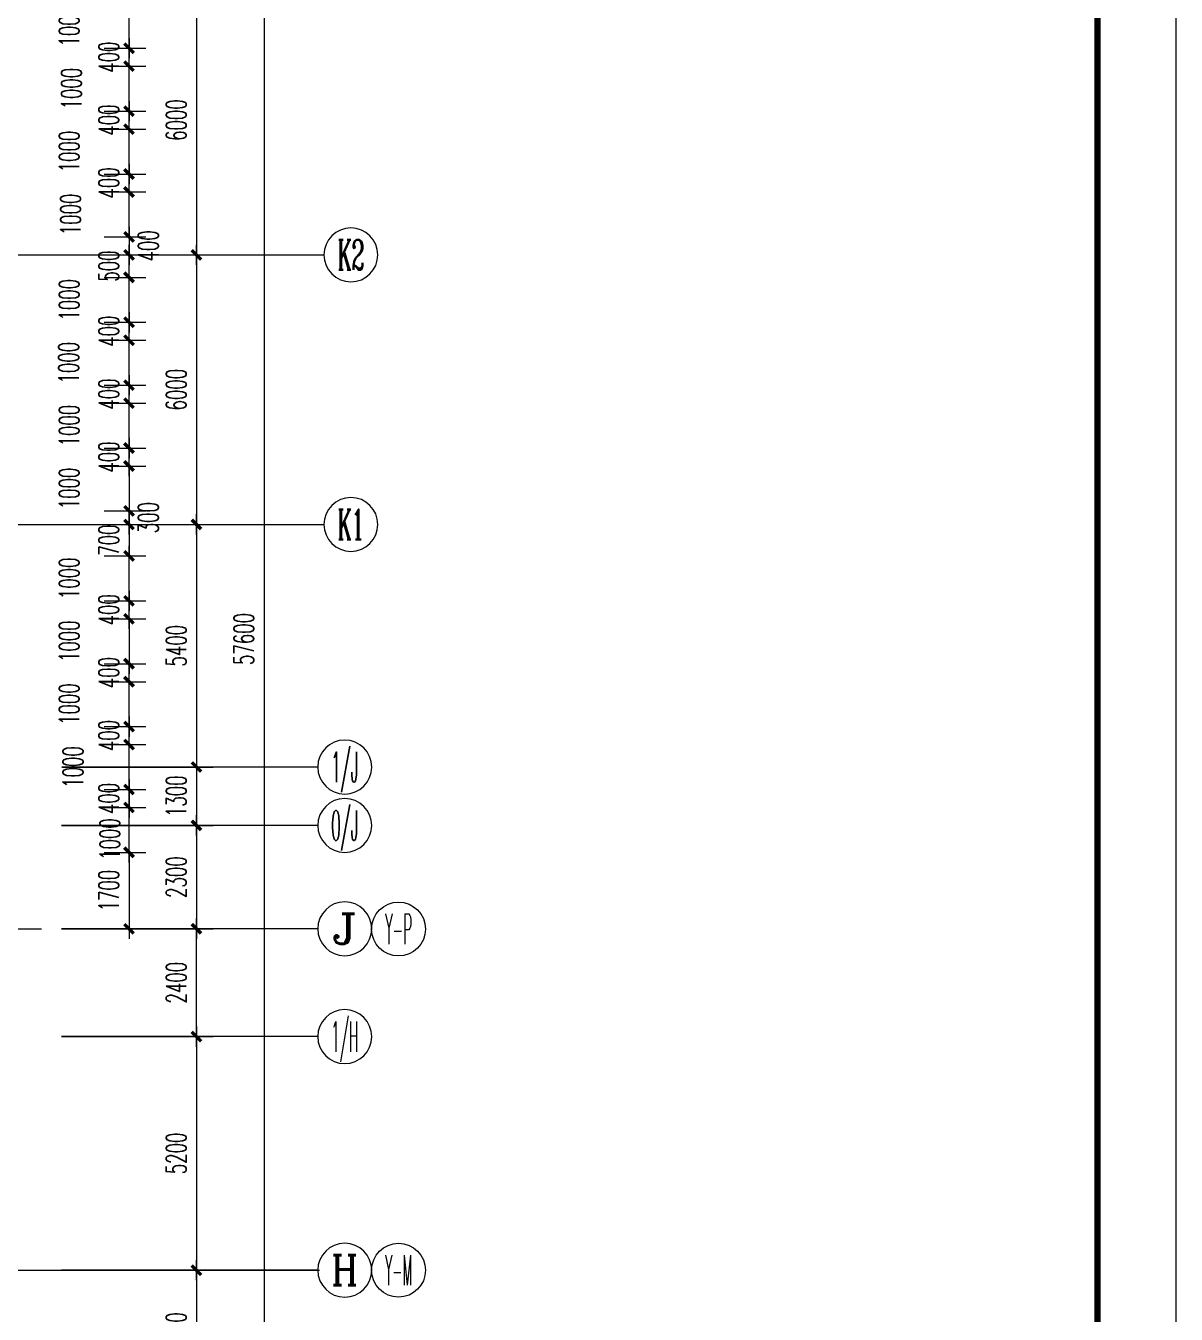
# Model space of a CAD drawing. Extents: x 1575758 to 1999219, y -897052 to -636879.
# Drawn here: x 1830364 to 1855965, y -807352 to -778672 of the extents above; entities that cross this region are included whole.
import ezdxf
from ezdxf.enums import TextEntityAlignment as Align

# ---------------------------------------------------------------- set-up
doc = ezdxf.new("R2010")
doc.units = 0
doc.header["$LTSCALE"] = 1500
doc.header["$MEASUREMENT"] = 0
doc.layers.get('0').update_dxf_attribs({"linetype": 'CONTINUOUS', "lineweight": 5})
doc.layers.get('DEFPOINTS').update_dxf_attribs({"linetype": 'CONTINUOUS', "lineweight": 5})
for name, color, linetype, lineweight in [('AXIS', 7, 'CONTINUOUS', 5), ('AXIS_TEXT', 7, 'CONTINUOUS', 5), ('PUB_DIM', 7, 'CONTINUOUS', 5)]:
    doc.layers.add(name, color=color, linetype=linetype, lineweight=lineweight)
doc.styles.add('COMPLEX', font='COMPLEX')
doc.styles.add('DIM_FONT', font='romans.shx', dxfattribs={"width": 0.6})
doc.dimstyles.new('NORMAL', dxfattribs={"dimscale": 1.5, "dimtxt": 300, "dimasz": 1, "dimexe": 250, "dimexo": 300, "dimgap": 150, "dimtad": 1, "dimdec": 0, "dimdsep": 46, "dimtxsty": 'DIM_FONT', "dimblk1": '_DIMX', "dimblk2": '_DIMX', "dimsah": 1, "dimcen": 2.5, "dimdle": 0.3, "dimclrd": 256, "dimclre": 256, "dimclrt": 256, "dimadec": 0, "dimazin": 0, "dimtfac": 1, "dimtdec": 0, "dimtix": 1, "dimtmove": 2, "dimatfit": 3, "dimldrblk": '_DIMX', "dimfxl": 1, "dimtvp": 1, "dimtolj": 1, "dimtzin": 0, "dimlwd": -1, "dimlwe": -1, "dimarcsym": 0})

# ---------------------------------------------------------------- blocks, each defined once
blk = doc.blocks.new('_AXISO')
blk.add_circle((0, 0), 0.5)
at = {"layer": 'AXIS_TEXT', "style": 'COMPLEX', "width": 1.041667}
blk.add_attdef('A', text='', height=0.56, dxfattribs=at).set_placement((-0.25, -0.28), (0.25, -0.28), align=Align.FIT)
blk = doc.blocks.new('_DIMX')
blk.add_line((-150, 0), (150, 0))
at = {"const_width": 50}
blk.add_lwpolyline([(-70, -70), (70, 70)], dxfattribs=at)
blk = doc.blocks.new('*D1824')
at = {"layer": 'DEFPOINTS', "color": 0, "lineweight": 5}
for p in [(1830862, -777772), (1830862, -783772), (1834162, -783772)]:
    blk.add_point(p, dxfattribs=at)
at = {"layer": 'PUB_DIM'}
for p, q in [((1831312, -777772), (1834537, -777772)), ((1834162, -777774), (1834162, -783771)), ((1831312, -783772), (1834537, -783772))]:
    blk.add_line(p, q, dxfattribs=at)
at = {"layer": 'PUB_DIM', "xscale": 1.5, "yscale": 1.5, "zscale": 1.5}
for p, rotation in [((1834162, -777772), 90), ((1834162, -783772), 270)]:
    blk.add_blockref('_DIMX', p, dxfattribs=dict(at, rotation=rotation))
at = {"layer": 'PUB_DIM', "insert": (1833712, -780772), "char_height": 450, "attachment_point": 5, "rotation": 90, "style": 'DIM_FONT'}
blk.add_mtext('\\A1;6000', dxfattribs=at)
blk = doc.blocks.new('*D1825')
at = {"layer": 'DEFPOINTS', "color": 0, "lineweight": 5}
for p in [(1830862, -783772), (1830862, -789772), (1834162, -789772)]:
    blk.add_point(p, dxfattribs=at)
at = {"layer": 'PUB_DIM'}
for p, q in [((1831312, -783772), (1834537, -783772)), ((1834162, -783774), (1834162, -789771)), ((1831312, -789772), (1834537, -789772))]:
    blk.add_line(p, q, dxfattribs=at)
at = {"layer": 'PUB_DIM', "xscale": 1.5, "yscale": 1.5, "zscale": 1.5}
for p, rotation in [((1834162, -783772), 90), ((1834162, -789772), 270)]:
    blk.add_blockref('_DIMX', p, dxfattribs=dict(at, rotation=rotation))
at = {"layer": 'PUB_DIM', "insert": (1833712, -786772), "char_height": 450, "attachment_point": 5, "rotation": 90, "style": 'DIM_FONT'}
blk.add_mtext('\\A1;6000', dxfattribs=at)
blk = doc.blocks.new('*D1826')
at = {"layer": 'DEFPOINTS', "color": 0, "lineweight": 5}
for p in [(1830862, -789772), (1830862, -795172), (1834162, -795172)]:
    blk.add_point(p, dxfattribs=at)
at = {"layer": 'PUB_DIM'}
for p, q in [((1831312, -789772), (1834537, -789772)), ((1834162, -789774), (1834162, -795171)), ((1831312, -795172), (1834537, -795172))]:
    blk.add_line(p, q, dxfattribs=at)
at = {"layer": 'PUB_DIM', "xscale": 1.5, "yscale": 1.5, "zscale": 1.5}
for p, rotation in [((1834162, -789772), 90), ((1834162, -795172), 270)]:
    blk.add_blockref('_DIMX', p, dxfattribs=dict(at, rotation=rotation))
at = {"layer": 'PUB_DIM', "insert": (1833712, -792472), "char_height": 450, "attachment_point": 5, "rotation": 90, "style": 'DIM_FONT'}
blk.add_mtext('\\A1;5400', dxfattribs=at)
blk = doc.blocks.new('*D1837')
at = {"layer": 'DEFPOINTS', "color": 0, "lineweight": 5}
for p in [(1831662, -795672), (1832662, -795672), (1831662, -796072)]:
    blk.add_point(p, dxfattribs=at)
at = {"layer": 'PUB_DIM'}
for p, q in [((1832112, -795672), (1833037, -795672)), ((1832662, -795671), (1832662, -795669)), ((1832662, -796072), (1832662, -795672)), ((1832112, -796072), (1833037, -796072)), ((1832662, -796074), (1832662, -796075))]:
    blk.add_line(p, q, dxfattribs=at)
at = {"layer": 'PUB_DIM', "xscale": 1.5, "yscale": 1.5, "zscale": 1.5}
for p, rotation in [((1832662, -795672), 270), ((1832662, -796072), 90)]:
    blk.add_blockref('_DIMX', p, dxfattribs=dict(at, rotation=rotation))
at = {"layer": 'PUB_DIM', "insert": (1832212, -795872), "char_height": 450, "attachment_point": 5, "rotation": 90, "style": 'DIM_FONT'}
blk.add_mtext('\\A1;400', dxfattribs=at)
blk = doc.blocks.new('*D1838')
at = {"layer": 'DEFPOINTS', "color": 0, "lineweight": 5}
for p in [(1831662, -794672), (1832662, -794672), (1831662, -795672)]:
    blk.add_point(p, dxfattribs=at)
at = {"layer": 'PUB_DIM'}
for p, q in [((1832112, -794672), (1833037, -794672)), ((1832662, -795671), (1832662, -794674)), ((1832112, -795672), (1833037, -795672))]:
    blk.add_line(p, q, dxfattribs=at)
at = {"layer": 'PUB_DIM', "xscale": 1.5, "yscale": 1.5, "zscale": 1.5}
for p, rotation in [((1832662, -794672), 90), ((1832662, -795672), 270)]:
    blk.add_blockref('_DIMX', p, dxfattribs=dict(at, rotation=rotation))
at = {"layer": 'PUB_DIM', "insert": (1831413, -795172), "char_height": 450, "attachment_point": 5, "rotation": 90, "style": 'DIM_FONT'}
blk.add_mtext('\\A1;1000', dxfattribs=at)
blk = doc.blocks.new('*D1839')
at = {"layer": 'DEFPOINTS', "color": 0, "lineweight": 5}
for p in [(1831662, -794272), (1832662, -794272), (1831662, -794672)]:
    blk.add_point(p, dxfattribs=at)
at = {"layer": 'PUB_DIM'}
for p, q in [((1832112, -794272), (1833037, -794272)), ((1832662, -794271), (1832662, -794269)), ((1832662, -794672), (1832662, -794272)), ((1832112, -794672), (1833037, -794672)), ((1832662, -794674), (1832662, -794675))]:
    blk.add_line(p, q, dxfattribs=at)
at = {"layer": 'PUB_DIM', "xscale": 1.5, "yscale": 1.5, "zscale": 1.5}
for p, rotation in [((1832662, -794272), 270), ((1832662, -794672), 90)]:
    blk.add_blockref('_DIMX', p, dxfattribs=dict(at, rotation=rotation))
at = {"layer": 'PUB_DIM', "insert": (1832212, -794472), "char_height": 450, "attachment_point": 5, "rotation": 90, "style": 'DIM_FONT'}
blk.add_mtext('\\A1;400', dxfattribs=at)
blk = doc.blocks.new('*D1840')
at = {"layer": 'DEFPOINTS', "color": 0, "lineweight": 5}
for p in [(1831662, -793272), (1832662, -793272), (1831662, -794272)]:
    blk.add_point(p, dxfattribs=at)
at = {"layer": 'PUB_DIM'}
for p, q in [((1832112, -793272), (1833037, -793272)), ((1832662, -794271), (1832662, -793274)), ((1832112, -794272), (1833037, -794272))]:
    blk.add_line(p, q, dxfattribs=at)
at = {"layer": 'PUB_DIM', "xscale": 1.5, "yscale": 1.5, "zscale": 1.5}
for p, rotation in [((1832662, -793272), 90), ((1832662, -794272), 270)]:
    blk.add_blockref('_DIMX', p, dxfattribs=dict(at, rotation=rotation))
at = {"layer": 'PUB_DIM', "insert": (1831330, -793772), "char_height": 450, "attachment_point": 5, "rotation": 90, "style": 'DIM_FONT'}
blk.add_mtext('\\A1;1000', dxfattribs=at)
blk = doc.blocks.new('*D1841')
at = {"layer": 'DEFPOINTS', "color": 0, "lineweight": 5}
for p in [(1831662, -792872), (1832662, -792872), (1831662, -793272)]:
    blk.add_point(p, dxfattribs=at)
at = {"layer": 'PUB_DIM'}
for p, q in [((1832112, -792872), (1833037, -792872)), ((1832662, -792871), (1832662, -792869)), ((1832662, -793272), (1832662, -792872)), ((1832112, -793272), (1833037, -793272)), ((1832662, -793274), (1832662, -793275))]:
    blk.add_line(p, q, dxfattribs=at)
at = {"layer": 'PUB_DIM', "xscale": 1.5, "yscale": 1.5, "zscale": 1.5}
for p, rotation in [((1832662, -792872), 270), ((1832662, -793272), 90)]:
    blk.add_blockref('_DIMX', p, dxfattribs=dict(at, rotation=rotation))
at = {"layer": 'PUB_DIM', "insert": (1832212, -793072), "char_height": 450, "attachment_point": 5, "rotation": 90, "style": 'DIM_FONT'}
blk.add_mtext('\\A1;400', dxfattribs=at)
blk = doc.blocks.new('*D1842')
at = {"layer": 'DEFPOINTS', "color": 0, "lineweight": 5}
for p in [(1831662, -791472), (1832662, -791472), (1831662, -791872)]:
    blk.add_point(p, dxfattribs=at)
at = {"layer": 'PUB_DIM'}
for p, q in [((1832112, -791472), (1833037, -791472)), ((1832662, -791471), (1832662, -791469)), ((1832662, -791872), (1832662, -791472)), ((1832112, -791872), (1833037, -791872)), ((1832662, -791874), (1832662, -791875))]:
    blk.add_line(p, q, dxfattribs=at)
at = {"layer": 'PUB_DIM', "xscale": 1.5, "yscale": 1.5, "zscale": 1.5}
for p, rotation in [((1832662, -791472), 270), ((1832662, -791872), 90)]:
    blk.add_blockref('_DIMX', p, dxfattribs=dict(at, rotation=rotation))
at = {"layer": 'PUB_DIM', "insert": (1832212, -791672), "char_height": 450, "attachment_point": 5, "rotation": 90, "style": 'DIM_FONT'}
blk.add_mtext('\\A1;400', dxfattribs=at)
blk = doc.blocks.new('*D1843')
at = {"layer": 'DEFPOINTS', "color": 0, "lineweight": 5}
for p in [(1831662, -790472), (1832662, -790472), (1831662, -791472)]:
    blk.add_point(p, dxfattribs=at)
at = {"layer": 'PUB_DIM'}
for p, q in [((1832112, -790472), (1833037, -790472)), ((1832662, -791471), (1832662, -790474)), ((1832112, -791472), (1833037, -791472))]:
    blk.add_line(p, q, dxfattribs=at)
at = {"layer": 'PUB_DIM', "xscale": 1.5, "yscale": 1.5, "zscale": 1.5}
for p, rotation in [((1832662, -790472), 90), ((1832662, -791472), 270)]:
    blk.add_blockref('_DIMX', p, dxfattribs=dict(at, rotation=rotation))
at = {"layer": 'PUB_DIM', "insert": (1831330, -790972), "char_height": 450, "attachment_point": 5, "rotation": 90, "style": 'DIM_FONT'}
blk.add_mtext('\\A1;1000', dxfattribs=at)
blk = doc.blocks.new('*D1844')
at = {"layer": 'DEFPOINTS', "color": 0, "lineweight": 5}
for p in [(1831662, -789472), (1832662, -789472), (1831662, -789772)]:
    blk.add_point(p, dxfattribs=at)
at = {"layer": 'PUB_DIM'}
for p, q in [((1832112, -789472), (1833037, -789472)), ((1832662, -789471), (1832662, -789469)), ((1832662, -789772), (1832662, -789472)), ((1832112, -789772), (1833037, -789772)), ((1832662, -789774), (1832662, -789775))]:
    blk.add_line(p, q, dxfattribs=at)
at = {"layer": 'PUB_DIM', "xscale": 1.5, "yscale": 1.5, "zscale": 1.5}
for p, rotation in [((1832662, -789472), 270), ((1832662, -789772), 90)]:
    blk.add_blockref('_DIMX', p, dxfattribs=dict(at, rotation=rotation))
at = {"layer": 'PUB_DIM', "insert": (1833094, -789622), "char_height": 450, "attachment_point": 5, "rotation": 90, "style": 'DIM_FONT'}
blk.add_mtext('\\A1;300', dxfattribs=at)
blk = doc.blocks.new('*D1845')
at = {"layer": 'DEFPOINTS', "color": 0, "lineweight": 5}
for p in [(1831662, -788072), (1832662, -788072), (1831662, -788472)]:
    blk.add_point(p, dxfattribs=at)
at = {"layer": 'PUB_DIM'}
for p, q in [((1832112, -788072), (1833037, -788072)), ((1832662, -788071), (1832662, -788069)), ((1832662, -788472), (1832662, -788072)), ((1832112, -788472), (1833037, -788472)), ((1832662, -788474), (1832662, -788475))]:
    blk.add_line(p, q, dxfattribs=at)
at = {"layer": 'PUB_DIM', "xscale": 1.5, "yscale": 1.5, "zscale": 1.5}
for p, rotation in [((1832662, -788072), 270), ((1832662, -788472), 90)]:
    blk.add_blockref('_DIMX', p, dxfattribs=dict(at, rotation=rotation))
at = {"layer": 'PUB_DIM', "insert": (1832212, -788272), "char_height": 450, "attachment_point": 5, "rotation": 90, "style": 'DIM_FONT'}
blk.add_mtext('\\A1;400', dxfattribs=at)
blk = doc.blocks.new('*D1846')
at = {"layer": 'DEFPOINTS', "color": 0, "lineweight": 5}
for p in [(1831662, -787072), (1832662, -787072), (1831662, -788072)]:
    blk.add_point(p, dxfattribs=at)
at = {"layer": 'PUB_DIM'}
for p, q in [((1832112, -787072), (1833037, -787072)), ((1832662, -788071), (1832662, -787074)), ((1832112, -788072), (1833037, -788072))]:
    blk.add_line(p, q, dxfattribs=at)
at = {"layer": 'PUB_DIM', "xscale": 1.5, "yscale": 1.5, "zscale": 1.5}
for p, rotation in [((1832662, -787072), 90), ((1832662, -788072), 270)]:
    blk.add_blockref('_DIMX', p, dxfattribs=dict(at, rotation=rotation))
at = {"layer": 'PUB_DIM', "insert": (1831330, -787572), "char_height": 450, "attachment_point": 5, "rotation": 90, "style": 'DIM_FONT'}
blk.add_mtext('\\A1;1000', dxfattribs=at)
blk = doc.blocks.new('*D1847')
at = {"layer": 'DEFPOINTS', "color": 0, "lineweight": 5}
for p in [(1831662, -786672), (1832662, -786672), (1831662, -787072)]:
    blk.add_point(p, dxfattribs=at)
at = {"layer": 'PUB_DIM'}
for p, q in [((1832112, -786672), (1833037, -786672)), ((1832662, -786671), (1832662, -786669)), ((1832662, -787072), (1832662, -786672)), ((1832112, -787072), (1833037, -787072)), ((1832662, -787074), (1832662, -787075))]:
    blk.add_line(p, q, dxfattribs=at)
at = {"layer": 'PUB_DIM', "xscale": 1.5, "yscale": 1.5, "zscale": 1.5}
for p, rotation in [((1832662, -786672), 270), ((1832662, -787072), 90)]:
    blk.add_blockref('_DIMX', p, dxfattribs=dict(at, rotation=rotation))
at = {"layer": 'PUB_DIM', "insert": (1832212, -786872), "char_height": 450, "attachment_point": 5, "rotation": 90, "style": 'DIM_FONT'}
blk.add_mtext('\\A1;400', dxfattribs=at)
blk = doc.blocks.new('*D1848')
at = {"layer": 'DEFPOINTS', "color": 0, "lineweight": 5}
for p in [(1831662, -785672), (1832662, -785672), (1831662, -786672)]:
    blk.add_point(p, dxfattribs=at)
at = {"layer": 'PUB_DIM'}
for p, q in [((1832112, -785672), (1833037, -785672)), ((1832662, -786671), (1832662, -785674)), ((1832112, -786672), (1833037, -786672))]:
    blk.add_line(p, q, dxfattribs=at)
at = {"layer": 'PUB_DIM', "xscale": 1.5, "yscale": 1.5, "zscale": 1.5}
for p, rotation in [((1832662, -785672), 90), ((1832662, -786672), 270)]:
    blk.add_blockref('_DIMX', p, dxfattribs=dict(at, rotation=rotation))
at = {"layer": 'PUB_DIM', "insert": (1831318, -786172), "char_height": 450, "attachment_point": 5, "rotation": 90, "style": 'DIM_FONT'}
blk.add_mtext('\\A1;1000', dxfattribs=at)
blk = doc.blocks.new('*D1849')
at = {"layer": 'DEFPOINTS', "color": 0, "lineweight": 5}
for p in [(1831662, -785272), (1832662, -785272), (1831662, -785672)]:
    blk.add_point(p, dxfattribs=at)
at = {"layer": 'PUB_DIM'}
for p, q in [((1832112, -785272), (1833037, -785272)), ((1832662, -785271), (1832662, -785269)), ((1832662, -785672), (1832662, -785272)), ((1832112, -785672), (1833037, -785672)), ((1832662, -785674), (1832662, -785675))]:
    blk.add_line(p, q, dxfattribs=at)
at = {"layer": 'PUB_DIM', "xscale": 1.5, "yscale": 1.5, "zscale": 1.5}
for p, rotation in [((1832662, -785272), 270), ((1832662, -785672), 90)]:
    blk.add_blockref('_DIMX', p, dxfattribs=dict(at, rotation=rotation))
at = {"layer": 'PUB_DIM', "insert": (1832212, -785472), "char_height": 450, "attachment_point": 5, "rotation": 90, "style": 'DIM_FONT'}
blk.add_mtext('\\A1;400', dxfattribs=at)
blk = doc.blocks.new('*D1850')
at = {"layer": 'DEFPOINTS', "color": 0, "lineweight": 5}
for p in [(1831662, -784272), (1832662, -784272), (1831662, -785272)]:
    blk.add_point(p, dxfattribs=at)
at = {"layer": 'PUB_DIM'}
for p, q in [((1832112, -784272), (1833037, -784272)), ((1832662, -785271), (1832662, -784274)), ((1832112, -785272), (1833037, -785272))]:
    blk.add_line(p, q, dxfattribs=at)
at = {"layer": 'PUB_DIM', "xscale": 1.5, "yscale": 1.5, "zscale": 1.5}
for p, rotation in [((1832662, -784272), 90), ((1832662, -785272), 270)]:
    blk.add_blockref('_DIMX', p, dxfattribs=dict(at, rotation=rotation))
at = {"layer": 'PUB_DIM', "insert": (1831330, -784772), "char_height": 450, "attachment_point": 5, "rotation": 90, "style": 'DIM_FONT'}
blk.add_mtext('\\A1;1000', dxfattribs=at)
blk = doc.blocks.new('*D1851')
at = {"layer": 'DEFPOINTS', "color": 0, "lineweight": 5}
for p in [(1831662, -783772), (1832662, -783772), (1831662, -784272)]:
    blk.add_point(p, dxfattribs=at)
at = {"layer": 'PUB_DIM'}
for p, q in [((1832112, -783772), (1833037, -783772)), ((1832662, -783771), (1832662, -783769)), ((1832662, -784272), (1832662, -783772)), ((1832112, -784272), (1833037, -784272)), ((1832662, -784274), (1832662, -784275))]:
    blk.add_line(p, q, dxfattribs=at)
at = {"layer": 'PUB_DIM', "xscale": 1.5, "yscale": 1.5, "zscale": 1.5}
for p, rotation in [((1832662, -783772), 270), ((1832662, -784272), 90)]:
    blk.add_blockref('_DIMX', p, dxfattribs=dict(at, rotation=rotation))
at = {"layer": 'PUB_DIM', "insert": (1832212, -784022), "char_height": 450, "attachment_point": 5, "rotation": 90, "style": 'DIM_FONT'}
blk.add_mtext('\\A1;500', dxfattribs=at)
blk = doc.blocks.new('*D1852')
at = {"layer": 'DEFPOINTS', "color": 0, "lineweight": 5}
for p in [(1831662, -782372), (1832662, -782372), (1831662, -783372)]:
    blk.add_point(p, dxfattribs=at)
at = {"layer": 'PUB_DIM'}
for p, q in [((1832112, -782372), (1833037, -782372)), ((1832662, -783371), (1832662, -782374)), ((1832112, -783372), (1833037, -783372))]:
    blk.add_line(p, q, dxfattribs=at)
at = {"layer": 'PUB_DIM', "xscale": 1.5, "yscale": 1.5, "zscale": 1.5}
for p, rotation in [((1832662, -782372), 90), ((1832662, -783372), 270)]:
    blk.add_blockref('_DIMX', p, dxfattribs=dict(at, rotation=rotation))
at = {"layer": 'PUB_DIM', "insert": (1831360, -782872), "char_height": 450, "attachment_point": 5, "rotation": 90, "style": 'DIM_FONT'}
blk.add_mtext('\\A1;1000', dxfattribs=at)
blk = doc.blocks.new('*D1853')
at = {"layer": 'DEFPOINTS', "color": 0, "lineweight": 5}
for p in [(1831662, -781972), (1832662, -781972), (1831662, -782372)]:
    blk.add_point(p, dxfattribs=at)
at = {"layer": 'PUB_DIM'}
for p, q in [((1832112, -781972), (1833037, -781972)), ((1832662, -781971), (1832662, -781969)), ((1832662, -782372), (1832662, -781972)), ((1832112, -782372), (1833037, -782372)), ((1832662, -782374), (1832662, -782375))]:
    blk.add_line(p, q, dxfattribs=at)
at = {"layer": 'PUB_DIM', "xscale": 1.5, "yscale": 1.5, "zscale": 1.5}
for p, rotation in [((1832662, -781972), 270), ((1832662, -782372), 90)]:
    blk.add_blockref('_DIMX', p, dxfattribs=dict(at, rotation=rotation))
at = {"layer": 'PUB_DIM', "insert": (1832212, -782172), "char_height": 450, "attachment_point": 5, "rotation": 90, "style": 'DIM_FONT'}
blk.add_mtext('\\A1;400', dxfattribs=at)
blk = doc.blocks.new('*D1854')
at = {"layer": 'DEFPOINTS', "color": 0, "lineweight": 5}
for p in [(1831662, -780972), (1832662, -780972), (1831662, -781972)]:
    blk.add_point(p, dxfattribs=at)
at = {"layer": 'PUB_DIM'}
for p, q in [((1832112, -780972), (1833037, -780972)), ((1832662, -781971), (1832662, -780974)), ((1832112, -781972), (1833037, -781972))]:
    blk.add_line(p, q, dxfattribs=at)
at = {"layer": 'PUB_DIM', "xscale": 1.5, "yscale": 1.5, "zscale": 1.5}
for p, rotation in [((1832662, -780972), 90), ((1832662, -781972), 270)]:
    blk.add_blockref('_DIMX', p, dxfattribs=dict(at, rotation=rotation))
at = {"layer": 'PUB_DIM', "insert": (1831330, -781472), "char_height": 450, "attachment_point": 5, "rotation": 90, "style": 'DIM_FONT'}
blk.add_mtext('\\A1;1000', dxfattribs=at)
blk = doc.blocks.new('*D1855')
at = {"layer": 'DEFPOINTS', "color": 0, "lineweight": 5}
for p in [(1831662, -780572), (1832662, -780572), (1831662, -780972)]:
    blk.add_point(p, dxfattribs=at)
at = {"layer": 'PUB_DIM'}
for p, q in [((1832112, -780572), (1833037, -780572)), ((1832662, -780571), (1832662, -780569)), ((1832662, -780972), (1832662, -780572)), ((1832112, -780972), (1833037, -780972)), ((1832662, -780974), (1832662, -780975))]:
    blk.add_line(p, q, dxfattribs=at)
at = {"layer": 'PUB_DIM', "xscale": 1.5, "yscale": 1.5, "zscale": 1.5}
for p, rotation in [((1832662, -780572), 270), ((1832662, -780972), 90)]:
    blk.add_blockref('_DIMX', p, dxfattribs=dict(at, rotation=rotation))
at = {"layer": 'PUB_DIM', "insert": (1832212, -780772), "char_height": 450, "attachment_point": 5, "rotation": 90, "style": 'DIM_FONT'}
blk.add_mtext('\\A1;400', dxfattribs=at)
blk = doc.blocks.new('*D1856')
at = {"layer": 'DEFPOINTS', "color": 0, "lineweight": 5}
for p in [(1831662, -779572), (1832662, -779572), (1831662, -780572)]:
    blk.add_point(p, dxfattribs=at)
at = {"layer": 'PUB_DIM'}
for p, q in [((1832112, -779572), (1833037, -779572)), ((1832662, -780571), (1832662, -779574)), ((1832112, -780572), (1833037, -780572))]:
    blk.add_line(p, q, dxfattribs=at)
at = {"layer": 'PUB_DIM', "xscale": 1.5, "yscale": 1.5, "zscale": 1.5}
for p, rotation in [((1832662, -779572), 90), ((1832662, -780572), 270)]:
    blk.add_blockref('_DIMX', p, dxfattribs=dict(at, rotation=rotation))
at = {"layer": 'PUB_DIM', "insert": (1831381, -780072), "char_height": 450, "attachment_point": 5, "rotation": 90, "style": 'DIM_FONT'}
blk.add_mtext('\\A1;1000', dxfattribs=at)
blk = doc.blocks.new('*D1857')
at = {"layer": 'DEFPOINTS', "color": 0, "lineweight": 5}
for p in [(1831662, -779172), (1832662, -779172), (1831662, -779572)]:
    blk.add_point(p, dxfattribs=at)
at = {"layer": 'PUB_DIM'}
for p, q in [((1832112, -779172), (1833037, -779172)), ((1832662, -779171), (1832662, -779169)), ((1832662, -779572), (1832662, -779172)), ((1832112, -779572), (1833037, -779572)), ((1832662, -779574), (1832662, -779575))]:
    blk.add_line(p, q, dxfattribs=at)
at = {"layer": 'PUB_DIM', "xscale": 1.5, "yscale": 1.5, "zscale": 1.5}
for p, rotation in [((1832662, -779172), 270), ((1832662, -779572), 90)]:
    blk.add_blockref('_DIMX', p, dxfattribs=dict(at, rotation=rotation))
at = {"layer": 'PUB_DIM', "insert": (1832212, -779372), "char_height": 450, "attachment_point": 5, "rotation": 90, "style": 'DIM_FONT'}
blk.add_mtext('\\A1;400', dxfattribs=at)
blk = doc.blocks.new('*D1858')
at = {"layer": 'DEFPOINTS', "color": 0, "lineweight": 5}
for p in [(1831662, -778172), (1832662, -778172), (1831662, -779172)]:
    blk.add_point(p, dxfattribs=at)
at = {"layer": 'PUB_DIM'}
for p, q in [((1832112, -778172), (1833037, -778172)), ((1832662, -779171), (1832662, -778174)), ((1832112, -779172), (1833037, -779172))]:
    blk.add_line(p, q, dxfattribs=at)
at = {"layer": 'PUB_DIM', "xscale": 1.5, "yscale": 1.5, "zscale": 1.5}
for p, rotation in [((1832662, -778172), 90), ((1832662, -779172), 270)]:
    blk.add_blockref('_DIMX', p, dxfattribs=dict(at, rotation=rotation))
at = {"layer": 'PUB_DIM', "insert": (1831330, -778672), "char_height": 450, "attachment_point": 5, "rotation": 90, "style": 'DIM_FONT'}
blk.add_mtext('\\A1;1000', dxfattribs=at)
blk = doc.blocks.new('*D1868')
at = {"layer": 'DEFPOINTS', "color": 0, "lineweight": 5}
for p in [(1831662, -797072), (1831662, -798772), (1832662, -798772)]:
    blk.add_point(p, dxfattribs=at)
at = {"layer": 'PUB_DIM'}
for p, q in [((1832112, -797072), (1833037, -797072)), ((1832662, -797074), (1832662, -798771)), ((1832112, -798772), (1833037, -798772))]:
    blk.add_line(p, q, dxfattribs=at)
at = {"layer": 'PUB_DIM', "xscale": 1.5, "yscale": 1.5, "zscale": 1.5}
for p, rotation in [((1832662, -797072), 90), ((1832662, -798772), 270)]:
    blk.add_blockref('_DIMX', p, dxfattribs=dict(at, rotation=rotation))
at = {"layer": 'PUB_DIM', "insert": (1832212, -797922), "char_height": 450, "attachment_point": 5, "rotation": 90, "style": 'DIM_FONT'}
blk.add_mtext('\\A1;1700', dxfattribs=at)
blk = doc.blocks.new('*D1903')
at = {"layer": 'DEFPOINTS', "color": 0, "lineweight": 5}
for p in [(1831662, -783372), (1831662, -783772), (1832662, -783772)]:
    blk.add_point(p, dxfattribs=at)
at = {"layer": 'PUB_DIM'}
for p, q in [((1832112, -783372), (1833037, -783372)), ((1832662, -783371), (1832662, -783369)), ((1832662, -783372), (1832662, -783772)), ((1832112, -783772), (1833037, -783772)), ((1832662, -783774), (1832662, -783775))]:
    blk.add_line(p, q, dxfattribs=at)
at = {"layer": 'PUB_DIM', "xscale": 1.5, "yscale": 1.5, "zscale": 1.5}
for p, rotation in [((1832662, -783372), 270), ((1832662, -783772), 90)]:
    blk.add_blockref('_DIMX', p, dxfattribs=dict(at, rotation=rotation))
at = {"layer": 'PUB_DIM', "insert": (1833094, -783572), "char_height": 450, "attachment_point": 5, "rotation": 90, "style": 'DIM_FONT'}
blk.add_mtext('\\A1;400', dxfattribs=at)
blk = doc.blocks.new('*D1904')
at = {"layer": 'DEFPOINTS', "color": 0, "lineweight": 5}
for p in [(1831662, -789772), (1831662, -790472), (1832662, -790472)]:
    blk.add_point(p, dxfattribs=at)
at = {"layer": 'PUB_DIM'}
for p, q in [((1832112, -789772), (1833037, -789772)), ((1832662, -789771), (1832662, -789769)), ((1832662, -789772), (1832662, -790472)), ((1832112, -790472), (1833037, -790472)), ((1832662, -790474), (1832662, -790475))]:
    blk.add_line(p, q, dxfattribs=at)
at = {"layer": 'PUB_DIM', "xscale": 1.5, "yscale": 1.5, "zscale": 1.5}
for p, rotation in [((1832662, -789772), 270), ((1832662, -790472), 90)]:
    blk.add_blockref('_DIMX', p, dxfattribs=dict(at, rotation=rotation))
at = {"layer": 'PUB_DIM', "insert": (1832212, -790122), "char_height": 450, "attachment_point": 5, "rotation": 90, "style": 'DIM_FONT'}
blk.add_mtext('\\A1;700', dxfattribs=at)
blk = doc.blocks.new('*D1905')
at = {"layer": 'DEFPOINTS', "color": 0, "lineweight": 5}
for p in [(1831662, -796072), (1832662, -796072), (1831662, -797072)]:
    blk.add_point(p, dxfattribs=at)
at = {"layer": 'PUB_DIM'}
for p, q in [((1832112, -796072), (1833037, -796072)), ((1832662, -796071), (1832662, -796069)), ((1832662, -797072), (1832662, -796072)), ((1832112, -797072), (1833037, -797072)), ((1832662, -797074), (1832662, -797075))]:
    blk.add_line(p, q, dxfattribs=at)
at = {"layer": 'PUB_DIM', "xscale": 1.5, "yscale": 1.5, "zscale": 1.5}
for p, rotation in [((1832662, -796072), 270), ((1832662, -797072), 90)]:
    blk.add_blockref('_DIMX', p, dxfattribs=dict(at, rotation=rotation))
at = {"layer": 'PUB_DIM', "insert": (1832235, -796775), "char_height": 450, "attachment_point": 5, "rotation": 90, "style": 'DIM_FONT'}
blk.add_mtext('\\A1;1000', dxfattribs=at)
blk = doc.blocks.new('*D1906')
at = {"layer": 'DEFPOINTS', "color": 0, "lineweight": 5}
for p in [(1831662, -788472), (1831662, -789472), (1832662, -789472)]:
    blk.add_point(p, dxfattribs=at)
at = {"layer": 'PUB_DIM'}
for p, q in [((1832112, -788472), (1833037, -788472)), ((1832662, -788474), (1832662, -789471)), ((1832112, -789472), (1833037, -789472))]:
    blk.add_line(p, q, dxfattribs=at)
at = {"layer": 'PUB_DIM', "xscale": 1.5, "yscale": 1.5, "zscale": 1.5}
for p, rotation in [((1832662, -788472), 90), ((1832662, -789472), 270)]:
    blk.add_blockref('_DIMX', p, dxfattribs=dict(at, rotation=rotation))
at = {"layer": 'PUB_DIM', "insert": (1831330, -788972), "char_height": 450, "attachment_point": 5, "rotation": 90, "style": 'DIM_FONT'}
blk.add_mtext('\\A1;1000', dxfattribs=at)
blk = doc.blocks.new('*D1907')
at = {"layer": 'DEFPOINTS', "color": 0, "lineweight": 5}
for p in [(1831662, -791872), (1831662, -792872), (1832662, -792872)]:
    blk.add_point(p, dxfattribs=at)
at = {"layer": 'PUB_DIM'}
for p, q in [((1832112, -791872), (1833037, -791872)), ((1832662, -791874), (1832662, -792871)), ((1832112, -792872), (1833037, -792872))]:
    blk.add_line(p, q, dxfattribs=at)
at = {"layer": 'PUB_DIM', "xscale": 1.5, "yscale": 1.5, "zscale": 1.5}
for p, rotation in [((1832662, -791872), 90), ((1832662, -792872), 270)]:
    blk.add_blockref('_DIMX', p, dxfattribs=dict(at, rotation=rotation))
at = {"layer": 'PUB_DIM', "insert": (1831330, -792372), "char_height": 450, "attachment_point": 5, "rotation": 90, "style": 'DIM_FONT'}
blk.add_mtext('\\A1;1000', dxfattribs=at)
blk = doc.blocks.new('*D2087')
at = {"layer": 'DEFPOINTS', "color": 0, "lineweight": 5}
for p in [(1830717, -795172), (1831162, -796472), (1834162, -796472)]:
    blk.add_point(p, dxfattribs=at)
at = {"layer": 'PUB_DIM'}
for p, q in [((1831167, -795172), (1834537, -795172)), ((1834162, -795171), (1834162, -795169)), ((1834162, -795172), (1834162, -796472)), ((1831612, -796472), (1834537, -796472)), ((1834162, -796474), (1834162, -796475))]:
    blk.add_line(p, q, dxfattribs=at)
at = {"layer": 'PUB_DIM', "xscale": 1.5, "yscale": 1.5, "zscale": 1.5}
for p, rotation in [((1834162, -795172), 270), ((1834162, -796472), 90)]:
    blk.add_blockref('_DIMX', p, dxfattribs=dict(at, rotation=rotation))
at = {"layer": 'PUB_DIM', "insert": (1833712, -795822), "char_height": 450, "attachment_point": 5, "rotation": 90, "style": 'DIM_FONT'}
blk.add_mtext('\\A1;1300', dxfattribs=at)
blk = doc.blocks.new('*D2088')
at = {"layer": 'DEFPOINTS', "color": 0, "lineweight": 5}
for p in [(1831162, -801172), (1831162, -806372), (1834162, -806372)]:
    blk.add_point(p, dxfattribs=at)
at = {"layer": 'PUB_DIM'}
for p, q in [((1831612, -801172), (1834537, -801172)), ((1834162, -801174), (1834162, -806371)), ((1831612, -806372), (1834537, -806372))]:
    blk.add_line(p, q, dxfattribs=at)
at = {"layer": 'PUB_DIM', "xscale": 1.5, "yscale": 1.5, "zscale": 1.5}
for p, rotation in [((1834162, -801172), 90), ((1834162, -806372), 270)]:
    blk.add_blockref('_DIMX', p, dxfattribs=dict(at, rotation=rotation))
at = {"layer": 'PUB_DIM', "insert": (1833712, -803772), "char_height": 450, "attachment_point": 5, "rotation": 90, "style": 'DIM_FONT'}
blk.add_mtext('\\A1;5200', dxfattribs=at)
blk = doc.blocks.new('*D2089')
at = {"layer": 'DEFPOINTS', "color": 0, "lineweight": 5}
for p in [(1831162, -806372), (1831162, -809172), (1834162, -809172)]:
    blk.add_point(p, dxfattribs=at)
at = {"layer": 'PUB_DIM'}
for p, q in [((1831612, -806372), (1834537, -806372)), ((1834162, -806374), (1834162, -809171)), ((1831612, -809172), (1834537, -809172))]:
    blk.add_line(p, q, dxfattribs=at)
at = {"layer": 'PUB_DIM', "xscale": 1.5, "yscale": 1.5, "zscale": 1.5}
for p, rotation in [((1834162, -806372), 90), ((1834162, -809172), 270)]:
    blk.add_blockref('_DIMX', p, dxfattribs=dict(at, rotation=rotation))
at = {"layer": 'PUB_DIM', "insert": (1833712, -807772), "char_height": 450, "attachment_point": 5, "rotation": 90, "style": 'DIM_FONT'}
blk.add_mtext('\\A1;2800', dxfattribs=at)
blk = doc.blocks.new('*D2093')
at = {"layer": 'DEFPOINTS', "color": 0, "lineweight": 5}
for p in [(1832217, -763522), (1832217, -821122), (1835667, -821122)]:
    blk.add_point(p, dxfattribs=at)
at = {"layer": 'PUB_DIM'}
for p, q in [((1832667, -763522), (1836042, -763522)), ((1835667, -763524), (1835667, -821121)), ((1832667, -821122), (1836042, -821122))]:
    blk.add_line(p, q, dxfattribs=at)
at = {"layer": 'PUB_DIM', "xscale": 1.5, "yscale": 1.5, "zscale": 1.5}
for p, rotation in [((1835667, -763522), 90), ((1835667, -821122), 270)]:
    blk.add_blockref('_DIMX', p, dxfattribs=dict(at, rotation=rotation))
at = {"layer": 'PUB_DIM', "insert": (1835217, -792322), "char_height": 450, "attachment_point": 5, "rotation": 90, "style": 'DIM_FONT'}
blk.add_mtext('\\A1;57600', dxfattribs=at)
blk = doc.blocks.new('*D2103')
at = {"layer": 'DEFPOINTS', "color": 0, "lineweight": 5}
for p in [(1830712, -798772), (1834162, -798772), (1830712, -801172)]:
    blk.add_point(p, dxfattribs=at)
at = {"layer": 'PUB_DIM'}
for p, q in [((1831162, -798772), (1834537, -798772)), ((1834162, -801171), (1834162, -798774)), ((1831162, -801172), (1834537, -801172))]:
    blk.add_line(p, q, dxfattribs=at)
at = {"layer": 'PUB_DIM', "xscale": 1.5, "yscale": 1.5, "zscale": 1.5}
for p, rotation in [((1834162, -798772), 90), ((1834162, -801172), 270)]:
    blk.add_blockref('_DIMX', p, dxfattribs=dict(at, rotation=rotation))
at = {"layer": 'PUB_DIM', "insert": (1833712, -799972), "char_height": 450, "attachment_point": 5, "rotation": 90, "style": 'DIM_FONT'}
blk.add_mtext('\\A1;2400', dxfattribs=at)
blk = doc.blocks.new('*D2104')
at = {"layer": 'DEFPOINTS', "color": 0, "lineweight": 5}
for p in [(1830712, -796472), (1830712, -798772), (1834162, -798772)]:
    blk.add_point(p, dxfattribs=at)
at = {"layer": 'PUB_DIM'}
for p, q in [((1831162, -796472), (1834537, -796472)), ((1834162, -796474), (1834162, -798771)), ((1831162, -798772), (1834537, -798772))]:
    blk.add_line(p, q, dxfattribs=at)
at = {"layer": 'PUB_DIM', "xscale": 1.5, "yscale": 1.5, "zscale": 1.5}
for p, rotation in [((1834162, -796472), 90), ((1834162, -798772), 270)]:
    blk.add_blockref('_DIMX', p, dxfattribs=dict(at, rotation=rotation))
at = {"layer": 'PUB_DIM', "insert": (1833712, -797622), "char_height": 450, "attachment_point": 5, "rotation": 90, "style": 'DIM_FONT'}
blk.add_mtext('\\A1;2300', dxfattribs=at)

msp = doc.modelspace()

# ---------------------------------------------------------------- linework, layer by layer
at = {"layer": 'AXIS', "color": 250}
msp.add_lwpolyline([(1719244.9, -748740.9), (1719244.9, -850054.3), (1855965.4, -850054.3), (1855965.4, -748740.9)], close=True, dxfattribs=at)
at = {"layer": 'AXIS', "color": 0, "const_width": 140.2}
msp.add_lwpolyline([(1720997.7, -750493.7), (1720997.7, -848301.5), (1854212.6, -848301.5), (1854212.6, -750493.7)], close=True, dxfattribs=at)
at = {"layer": 'PUB_DIM'}
for p, q in [((1824016.4, -783772.3), (1836998.8, -783772.3)), ((1824016.4, -789772.3), (1836998.8, -789772.3)), ((1836866.9, -795172.3), (1831166.9, -795172.3)), ((1836862.2, -796472.3), (1831162.2, -796472.3)), ((1741678.9, -798772.3), (1830716.9, -798772.3)), ((1836862.2, -798772.3), (1831162.2, -798772.3)), ((1836862.2, -801172.3), (1831162.2, -801172.3)), ((1741678.9, -806372.3), (1836900.8, -806372.3)), ((1836862.2, -806372.3), (1831162.2, -806372.3))]:
    msp.add_line(p, q, dxfattribs=at)

# ---------------------------------------------------------------- block references
ref = msp.add_blockref('_AXISO', (1837598.8, -783772.3), dxfattribs=dict(at, xscale=-1200, yscale=1200, zscale=1200))
ref.add_attrib('A', 'K2', dxfattribs={"layer": 'AXIS_TEXT', "height": 672, "style": 'COMPLEX', "width": 0.520833}).set_placement((1837298.8, -784108.3), (1837898.8, -784108.3), align=Align.FIT)
ref = msp.add_blockref('_AXISO', (1837598.8, -789772.3), dxfattribs=dict(at, xscale=-1200, yscale=1200, zscale=1200))
ref.add_attrib('A', 'K1', dxfattribs={"layer": 'AXIS_TEXT', "height": 672, "style": 'COMPLEX', "width": 0.604839}).set_placement((1837298.8, -790108.3), (1837898.8, -790108.3), align=Align.FIT)
ref = msp.add_blockref('_AXISO', (1837462.2, -795172.3), dxfattribs=dict(at, xscale=-1200, yscale=1200, zscale=1200))
ref.add_attrib('A', '1/J', dxfattribs={"layer": 'AXIS_TEXT', "height": 672, "style": 'COMPLEX', "width": 0.390625}).set_placement((1837162.2, -795508.3), (1837762.2, -795508.3), align=Align.FIT)
ref = msp.add_blockref('_AXISO', (1837462.2, -796472.3), dxfattribs=dict(at, xscale=-1200, yscale=1200, zscale=1200))
ref.add_attrib('A', '0/J', dxfattribs={"layer": 'AXIS_TEXT', "height": 672, "style": 'COMPLEX', "width": 0.353774}).set_placement((1837162.2, -796808.3), (1837762.2, -796808.3), align=Align.FIT)
ref = msp.add_blockref('_AXISO', (1837462.2, -798772.3), dxfattribs=dict(at, xscale=-1200, yscale=1200, zscale=1200))
ref.add_attrib('A', 'J', dxfattribs={"layer": 'AXIS_TEXT', "height": 672, "style": 'COMPLEX', "width": 1.704545}).set_placement((1837162.2, -799108.3), (1837762.2, -799108.3), align=Align.FIT)
ref = msp.add_blockref('_AXISO', (1838659.8, -798777.8), dxfattribs=dict(at, xscale=1200, yscale=1200, zscale=1200))
ref.add_attrib('A', 'Y-P', dxfattribs={"layer": 'AXIS_TEXT', "height": 672, "style": 'COMPLEX', "width": 0.292969}).set_placement((1838359.8, -799113.8), (1838959.8, -799113.8), align=Align.FIT)
ref = msp.add_blockref('_AXISO', (1837462.2, -801172.3), dxfattribs=dict(at, xscale=-1200, yscale=1200, zscale=1200))
ref.add_attrib('A', '1/H', dxfattribs={"layer": 'AXIS_TEXT', "height": 672, "style": 'COMPLEX', "width": 0.328947}).set_placement((1837162.2, -801508.3), (1837762.2, -801508.3), align=Align.FIT)
ref = msp.add_blockref('_AXISO', (1837462.2, -806372.3), dxfattribs=dict(at, xscale=-1200, yscale=1200, zscale=1200))
ref.add_attrib('A', 'H', dxfattribs={"layer": 'AXIS_TEXT', "height": 672, "style": 'COMPLEX', "width": 0.9375}).set_placement((1837162.2, -806708.3), (1837762.2, -806708.3), align=Align.FIT)
ref = msp.add_blockref('_AXISO', (1838659.8, -806372.3), dxfattribs=dict(at, xscale=1200, yscale=1200, zscale=1200))
ref.add_attrib('A', 'Y-M', dxfattribs={"layer": 'AXIS_TEXT', "height": 672, "style": 'COMPLEX', "width": 0.275735}).set_placement((1838359.8, -806708.3), (1838959.8, -806708.3), align=Align.FIT)

# ---------------------------------------------------------------- dimensions: what is measured, and where the dimension line sits
for base, p1, p2, angle, picture, middle in [((1835666.9, -821122.3), (1832216.9, -763522.3), (1832216.9, -821122.3), 90, '*D2093', (1835216.9, -792322.3)), ((1834162.2, -783772.3), (1830862.2, -777772.3), (1830862.2, -783772.3), 270, '*D1824', (1833712.2, -780772.3)), ((1834162.2, -789772.3), (1830862.2, -783772.3), (1830862.2, -789772.3), 270, '*D1825', (1833712.2, -786772.3)), ((1834162.2, -795172.3), (1830862.2, -789772.3), (1830862.2, -795172.3), 270, '*D1826', (1833712.2, -792472.3)), ((1834162.2, -796472.3), (1830716.9, -795172.3), (1831162.2, -796472.3), 270, '*D2087', (1833712.2, -795822.3)), ((1834162.2, -798772.3), (1830712.2, -796472.3), (1830712.2, -798772.3), 270, '*D2104', (1833712.2, -797622.3)), ((1834162.2, -798772.3), (1830712.2, -801172.3), (1830712.2, -798772.3), 270, '*D2103', (1833712.2, -799972.3)), ((1834162.2, -806372.3), (1831162.2, -801172.3), (1831162.2, -806372.3), 270, '*D2088', (1833712.2, -803772.3)), ((1834162.2, -809172.3), (1831162.2, -806372.3), (1831162.2, -809172.3), 270, '*D2089', (1833712.2, -807772.3))]:
    dim = msp.add_linear_dim(base=base, p1=p1, p2=p2, angle=angle, dimstyle='NORMAL', dxfattribs=at)
    dim.commit()
    dim.dimension.update_dxf_attribs({"geometry": picture, "text_midpoint": middle})
for base, p1, p2, angle, picture, middle in [((1832662.2, -778172.3), (1831662.2, -779172.3), (1831662.2, -778172.3), 90, '*D1858', (1831330.2, -778672.3)), ((1832662.2, -779572.3), (1831662.2, -780572.3), (1831662.2, -779572.3), 90, '*D1856', (1831381.3, -780072.3)), ((1832662.2, -780972.3), (1831662.2, -781972.3), (1831662.2, -780972.3), 90, '*D1854', (1831330.2, -781472.3)), ((1832662.2, -782372.3), (1831662.2, -783372.3), (1831662.2, -782372.3), 90, '*D1852', (1831360, -782872.3)), ((1832662.2, -783772.3), (1831662.2, -783372.3), (1831662.2, -783772.3), 270, '*D1903', (1833094.2, -783572.3)), ((1832662.2, -784272.3), (1831662.2, -785272.3), (1831662.2, -784272.3), 90, '*D1850', (1831330.2, -784772.3)), ((1832662.2, -785672.3), (1831662.2, -786672.3), (1831662.2, -785672.3), 90, '*D1848', (1831318.1, -786172.3)), ((1832662.2, -787072.3), (1831662.2, -788072.3), (1831662.2, -787072.3), 90, '*D1846', (1831330.2, -787572.3)), ((1832662.2, -789472.3), (1831662.2, -788472.3), (1831662.2, -789472.3), 270, '*D1906', (1831330.2, -788972.3)), ((1832662.2, -789472.3), (1831662.2, -789772.3), (1831662.2, -789472.3), 90, '*D1844', (1833094.2, -789622.3)), ((1832662.2, -790472.3), (1831662.2, -791472.3), (1831662.2, -790472.3), 90, '*D1843', (1831330.2, -790972.3)), ((1832662.2, -792872.3), (1831662.2, -791872.3), (1831662.2, -792872.3), 270, '*D1907', (1831330.2, -792372.3)), ((1832662.2, -793272.3), (1831662.2, -794272.3), (1831662.2, -793272.3), 90, '*D1840', (1831330.2, -793772.3)), ((1832662.2, -794672.3), (1831662.2, -795672.3), (1831662.2, -794672.3), 90, '*D1838', (1831412.8, -795172.3)), ((1832662.2, -796072.3), (1831662.2, -797072.3), (1831662.2, -796072.3), 90, '*D1905', (1832235.5, -796774.6))]:
    dim = msp.add_linear_dim(base=base, p1=p1, p2=p2, angle=angle, dimstyle='NORMAL', dxfattribs=at)
    dim.commit()
    dim.dimension.update_dxf_attribs({"geometry": picture, "text_midpoint": middle, "dimtype": 161})
for p1, p2, distance, picture, middle in [((1831662.2, -779572.3), (1831662.2, -779172.3), -1000, '*D1857', (1832212.2, -779372.3)), ((1831662.2, -780972.3), (1831662.2, -780572.3), -1000, '*D1855', (1832212.2, -780772.3)), ((1831662.2, -782372.3), (1831662.2, -781972.3), -1000, '*D1853', (1832212.2, -782172.3)), ((1831662.2, -784272.3), (1831662.2, -783772.3), -1000, '*D1851', (1832212.2, -784022.3)), ((1831662.2, -785672.3), (1831662.2, -785272.3), -1000, '*D1849', (1832212.2, -785472.3)), ((1831662.2, -787072.3), (1831662.2, -786672.3), -1000, '*D1847', (1832212.2, -786872.3)), ((1831662.2, -788472.3), (1831662.2, -788072.3), -1000, '*D1845', (1832212.2, -788272.3)), ((1831662.2, -789772.3), (1831662.2, -790472.3), 1000, '*D1904', (1832212.2, -790122.3)), ((1831662.2, -791872.3), (1831662.2, -791472.3), -1000, '*D1842', (1832212.2, -791672.3)), ((1831662.2, -793272.3), (1831662.2, -792872.3), -1000, '*D1841', (1832212.2, -793072.3)), ((1831662.2, -794672.3), (1831662.2, -794272.3), -1000, '*D1839', (1832212.2, -794472.3)), ((1831662.2, -796072.3), (1831662.2, -795672.3), -1000, '*D1837', (1832212.2, -795872.3)), ((1831662.2, -797072.3), (1831662.2, -798772.3), 1000, '*D1868', (1832212.2, -797922.3))]:
    dim = msp.add_aligned_dim(p1=p1, p2=p2, distance=distance, dimstyle='NORMAL', dxfattribs=at)
    dim.commit()
    dim.dimension.update_dxf_attribs({"geometry": picture, "text_midpoint": middle})

doc.saveas('drawing.dxf')
